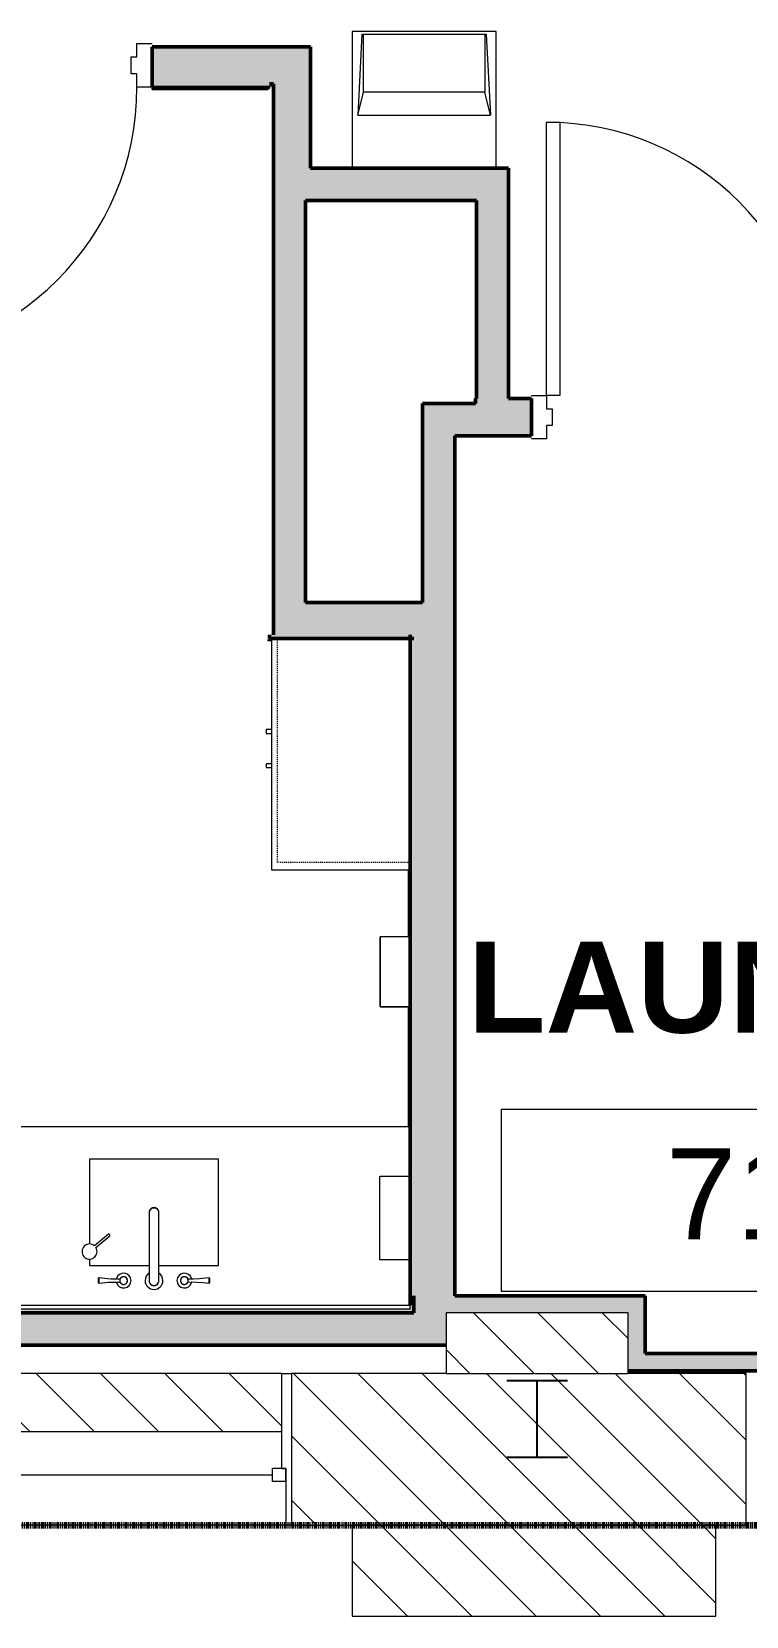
# Model space of a CAD drawing. Header units: inches. Extents: x -897 to 1409, y -1054 to 924.
# Drawn here: x 299 to 393.3, y -255.2 to -46.4 of the extents above; entities that cross this region are included whole.
import ezdxf

# ---------------------------------------------------------------- set-up
doc = ezdxf.new("R2010")
doc.units = ezdxf.units.IN
doc.header["$MEASUREMENT"] = 0
doc.linetypes.add('Dash', pattern=[0.25, 0.125, -0.125])
doc.linetypes.add('Double Dash 3_8_', pattern=[1, 0.375, -0.125, 0.125, -0.125, 0.125, -0.125])
for name, color, linetype, lineweight in [('A-AREA-IDEN', 2, 'Continuous', 9), ('A-DETL', 90, 'Continuous', 13), ('A-DOOR', 31, 'Continuous', 13), ('A-DOOR-FRAM', 31, 'Continuous', 20), ('A-GLAZ', 151, 'Continuous', 13), ('A-WALL', 113, 'Continuous', 13), ('A-WALL-PATT', 111, 'Continuous', 13), ('I-WALL', 2, 'Continuous', 13), ('P-SANR-FIXT', 6, 'Continuous', 9), ('Q-CASE', 31, 'Continuous', 9), ('Q-SPCQ', 91, 'Continuous', 13), ('S-COLS', 52, 'Continuous', 13), ('S-COLS-SYMB', 171, 'Continuous', 20)]:
    doc.layers.add(name, color=color, linetype=linetype, lineweight=lineweight)
doc.styles.add('Arial_4', font='arial.ttf', dxfattribs={"height": 12})
doc.styles.add('Arial_B', font='arialbd.ttf', dxfattribs={"height": 12})
pattern_1 = [(135, (0, 0), (-4.24264, -4.24264), [])]

# ---------------------------------------------------------------- blocks, each defined once
blk = doc.blocks.new('W-Wide Flange-Column - W10X49-819827-7TH FLOOR TELECOM PLAN')
at = {"layer": 'S-COLS-SYMB', "color": 63, "lineweight": 25}
for p, q in [((-4.01, 5.05), (4.01, 5.05)), ((0, 5.05), (0, -5.05)), ((-4.01, -5.05), (4.01, -5.05))]:
    blk.add_line(p, q, dxfattribs=at)
blk = doc.blocks.new('5649_structural model_2019_rvt-1-7TH FLOOR TELECOM PLAN')
at = {"color": 123, "lineweight": 13, "rotation": 180}
blk.add_blockref('W-Wide Flange-Column - W10X49-819827-7TH FLOOR TELECOM PLAN', (365.68, -229.24), dxfattribs=at)
blk = doc.blocks.new('Room Tag - Room Tag-84095-7TH FLOOR TELECOM PLAN')
at = {"layer": 'A-AREA-IDEN'}
for p, q in [((-0.375, -0.0625), (-0.375, -0.3125)), ((-0.375, -0.0625), (0.375, -0.0625)), ((0.375, -0.0625), (0.375, -0.3125)), ((-0.375, -0.3125), (0.375, -0.3125))]:
    blk.add_line(p, q, dxfattribs=at)
blk = doc.blocks.new('Concrete-Square-Column - 24 x 8 pier-3368452-7TH FLOOR TELECOM PLAN')
at = {"layer": 'S-COLS', "lineweight": 9}
h = blk.add_hatch(dxfattribs=at)
h.set_pattern_fill('FP_10', color=53, style=0, pattern_type=2)
h.set_pattern_definition([(225, (-219.244, -365.68), (4.24264, -4.24264), [])])
h.paths.add_polyline_path([(4, 12), (-4, 12), (-4, -12), (4, -12), (4, 9.12)], flags=0)
at = {"layer": 'S-COLS', "color": 133, "lineweight": 20}
for p, q in [((4, 12), (-4, 12)), ((-4, 12), (-4, -12)), ((4, -12), (4, 12)), ((-4, -12), (4, -12))]:
    blk.add_line(p, q, dxfattribs=at)
blk = doc.blocks.new('Single-HM Frame - Private Bathroom 8 ft high-2839934-7TH FLOOR TELECOM PLAN')
at = {"layer": 'A-DOOR', "color": 253}
for p, q in [((-18, 2.87), (-17.99, 38.87)), ((-17.99, 38.87), (-16.24, 38.87)), ((-16.24, 38.87), (-16.25, 2.87)), ((-16.25, 2.87), (-18, 2.87))]:
    blk.add_line(p, q, dxfattribs=at)
blk.add_arc((-18, 2.87), 36, 360, 89.99, dxfattribs=at)
at = {"layer": 'A-DOOR-FRAM', "color": 133}
for p, q in [((-20, 2.87), (-18, 2.87)), ((-18, 2.87), (-18, 1.12)), ((18, 2.87), (18, 1.12)), ((20, 2.87), (18, 2.87)), ((-18, 1.12), (-17.25, 1.12)), ((-17.25, 1.12), (-17.25, -1.12)), ((17.25, 1.12), (17.25, -1.12)), ((18, 1.12), (17.25, 1.12)), ((-18, -1.12), (-18, -2.87)), ((-17.25, -1.12), (-18, -1.12)), ((17.25, -1.12), (18, -1.12)), ((18, -1.12), (18, -2.87)), ((-18, -2.87), (-20, -2.87)), ((18, -2.87), (20, -2.87))]:
    blk.add_line(p, q, dxfattribs=at)
blk = doc.blocks.new('Single-HM Frame - Public Bathroom 8ft high-2735340-7TH FLOOR TELECOM PLAN')
at = {"layer": 'A-DOOR', "color": 253}
for p, q in [((-16.25, -2.87), (-18, -2.88)), ((-18, -2.88), (-17.99, -38.87)), ((-16.24, -38.87), (-16.25, -2.87)), ((-17.99, -38.87), (-16.24, -38.87))]:
    blk.add_line(p, q, dxfattribs=at)
blk.add_arc((-18, -2.88), 36, 270.01, 0, dxfattribs=at)
at = {"layer": 'A-DOOR-FRAM', "color": 133}
for p, q in [((-18, 2.87), (-20, 2.87)), ((-18, 1.12), (-18, 2.87)), ((18, 2.87), (20, 2.87)), ((18, 1.12), (18, 2.87)), ((-17.25, 1.12), (-18, 1.12)), ((-17.25, -1.12), (-17.25, 1.12)), ((17.25, 1.12), (18, 1.12)), ((17.25, -1.12), (17.25, 1.12)), ((-18, -1.12), (-17.25, -1.12)), ((-18, -2.88), (-18, -1.12)), ((18, -1.12), (17.25, -1.12)), ((18, -2.88), (18, -1.12)), ((-20, -2.88), (-18, -2.88)), ((20, -2.88), (18, -2.88))]:
    blk.add_line(p, q, dxfattribs=at)
blk = doc.blocks.new('Dyson Airblade V AB12 - Airblade V AB12 White-1423792-7TH FLOOR TELECOM PLAN')
at = {"layer": 'Q-SPCQ', "color": 53, "lineweight": 9}
for p, q in [((546.94, -53.74), (546.94, -57.7)), ((546.94, -53.74), (546.94, -57.7)), ((556.15, -57.7), (556.15, -53.74)), ((556.15, -53.74), (556.15, -57.7)), ((546.94, -57.7), (556.15, -57.7)), ((556.15, -57.7), (546.94, -57.7))]:
    blk.add_line(p, q, dxfattribs=at)
blk = doc.blocks.new('Faucet-Bath_Deck-Mount_Transitional_Nexus_TB794DD_TOTO - TB794DD-2566225-7TH FLOOR TELECOM PLAN')
at = {"layer": 'P-SANR-FIXT', "color": 53}
for p, q in [((-7.27, 0.31), (-7.27, 0.23)), ((-7.27, 0.23), (-7.27, 0.28)), ((7.27, 0.23), (7.27, 0.32)), ((-7.27, -0.23), (-7.27, -0.31)), ((-0.65, -1.86), (-0.65, -6.87)), ((0.65, -6.87), (0.65, -1.86)), ((7.27, -0.23), (7.27, -0.28)), ((7.27, -0.32), (7.27, -0.23)), ((-0.65, -8.91), (-0.65, -8.92)), ((-0.65, -8.92), (-0.65, -8.98)), ((0.65, -8.92), (0.65, -8.91)), ((0.65, -8.98), (0.65, -8.92))]:
    blk.add_line(p, q, dxfattribs=at)
at = {"layer": 'P-SANR-FIXT', "color": 53, "flags": 128}
for points in [[(-7.33, 0), (-7.33, 0.08), (-7.32, 0.16), (-7.31, 0.24), (-7.3, 0.31), (-7.29, 0.37)], [(-7.29, 0.37), (-7.29, 0.37), (-7.29, 0.37), (-7.29, 0.37), (-7.29, 0.37), (-7.29, 0.37), (-7.29, 0.37), (-7.29, 0.37), (-7.29, 0.38), (-7.29, 0.38), (-7.29, 0.38), (-7.29, 0.38), (-7.29, 0.38), (-7.29, 0.38), (-7.29, 0.38), (-7.29, 0.38), (-7.28, 0.38), (-7.28, 0.38), (-7.28, 0.38), (-7.28, 0.38), (-7.28, 0.38), (-7.28, 0.39), (-7.28, 0.39), (-7.28, 0.39), (-7.28, 0.39), (-7.28, 0.39), (-7.28, 0.39), (-7.27, 0.39), (-7.27, 0.39), (-7.27, 0.39), (-7.27, 0.39), (-7.27, 0.39), (-7.27, 0.39), (-7.27, 0.39), (-7.27, 0.39), (-7.27, 0.39)], [(-7.27, 0.39), (-6.49, 0.31), (-5.71, 0.25), (-4.92, 0.23), (-4.45, 0.24)], [(-3.49, 0), (-3.49, 0.02), (-3.49, 0.04), (-3.49, 0.06), (-3.5, 0.08), (-3.5, 0.1), (-3.51, 0.12), (-3.51, 0.14), (-3.52, 0.16), (-3.52, 0.18), (-3.53, 0.2), (-3.54, 0.22), (-3.55, 0.24), (-3.56, 0.25), (-3.57, 0.27), (-3.58, 0.29), (-3.59, 0.3), (-3.6, 0.32), (-3.62, 0.34), (-3.63, 0.35), (-3.65, 0.37), (-3.66, 0.38), (-3.68, 0.39), (-3.69, 0.41), (-3.71, 0.42), (-3.72, 0.43), (-3.74, 0.44), (-3.76, 0.45), (-3.78, 0.46), (-3.8, 0.47), (-3.82, 0.47), (-3.83, 0.48), (-3.85, 0.49), (-3.87, 0.49), (-3.89, 0.5), (-3.91, 0.5), (-3.93, 0.5), (-3.95, 0.51), (-3.97, 0.51), (-3.99, 0.51), (-4.01, 0.51), (-4.04, 0.51), (-4.06, 0.51), (-4.08, 0.5), (-4.1, 0.5), (-4.12, 0.5), (-4.14, 0.49), (-4.15, 0.48), (-4.17, 0.48), (-4.19, 0.47), (-4.21, 0.46), (-4.23, 0.45), (-4.25, 0.44), (-4.27, 0.43), (-4.28, 0.42), (-4.3, 0.41), (-4.32, 0.4), (-4.33, 0.39), (-4.35, 0.37), (-4.36, 0.36), (-4.38, 0.34), (-4.39, 0.33), (-4.4, 0.31), (-4.41, 0.3), (-4.43, 0.28), (-4.44, 0.26), (-4.45, 0.24), (-4.46, 0.23), (-4.46, 0.21), (-4.47, 0.19), (-4.48, 0.17), (-4.49, 0.15), (-4.49, 0.13), (-4.5, 0.11), (-4.5, 0.09), (-4.5, 0.07), (-4.51, 0.05), (-4.51, 0.03), (-4.51, 0.01), (-4.51, 0)], [(4.51, 0), (4.51, 0.02), (4.51, 0.04), (4.51, 0.06), (4.5, 0.08), (4.5, 0.1), (4.49, 0.12), (4.49, 0.14), (4.48, 0.16), (4.48, 0.18), (4.47, 0.2), (4.46, 0.22), (4.45, 0.24), (4.44, 0.25), (4.43, 0.27), (4.42, 0.29), (4.41, 0.3), (4.4, 0.32), (4.38, 0.34), (4.37, 0.35), (4.35, 0.37), (4.34, 0.38), (4.32, 0.39), (4.31, 0.41), (4.29, 0.42), (4.28, 0.43), (4.26, 0.44), (4.24, 0.45), (4.22, 0.46), (4.2, 0.47), (4.18, 0.47), (4.17, 0.48), (4.15, 0.49), (4.13, 0.49), (4.11, 0.5), (4.09, 0.5), (4.07, 0.5), (4.05, 0.51), (4.03, 0.51), (4.01, 0.51), (3.99, 0.51), (3.96, 0.51), (3.94, 0.51), (3.92, 0.5), (3.9, 0.5), (3.88, 0.5), (3.86, 0.49), (3.85, 0.48), (3.83, 0.48), (3.81, 0.47), (3.79, 0.46), (3.77, 0.45), (3.75, 0.44), (3.73, 0.43), (3.72, 0.42), (3.7, 0.41), (3.68, 0.4), (3.67, 0.39), (3.65, 0.37), (3.64, 0.36), (3.62, 0.34), (3.61, 0.33), (3.6, 0.31), (3.59, 0.3), (3.57, 0.28), (3.56, 0.26), (3.55, 0.24), (3.54, 0.23), (3.54, 0.21), (3.53, 0.19), (3.52, 0.17), (3.51, 0.15), (3.51, 0.13), (3.5, 0.11), (3.5, 0.09), (3.5, 0.07), (3.49, 0.05), (3.49, 0.03), (3.49, 0.01), (3.49, 0)], [(4.45, 0.24), (5.23, 0.24), (6.02, 0.27), (6.8, 0.34), (7.27, 0.39)], [(7.27, 0.39), (7.27, 0.39), (7.27, 0.39), (7.27, 0.39), (7.27, 0.39), (7.27, 0.39), (7.27, 0.39), (7.27, 0.39), (7.28, 0.39), (7.28, 0.39), (7.28, 0.39), (7.28, 0.39), (7.28, 0.39), (7.28, 0.39), (7.28, 0.39), (7.28, 0.38), (7.28, 0.38), (7.28, 0.38), (7.28, 0.38), (7.29, 0.38), (7.29, 0.38), (7.29, 0.38), (7.29, 0.38), (7.29, 0.38), (7.29, 0.38), (7.29, 0.38), (7.29, 0.38), (7.29, 0.37), (7.29, 0.37), (7.29, 0.37), (7.29, 0.37), (7.29, 0.37), (7.29, 0.37), (7.29, 0.37), (7.29, 0.37), (7.29, 0.37)], [(7.29, 0.37), (7.31, 0.29), (7.32, 0.21), (7.32, 0.13), (7.33, 0.06), (7.33, 0)], [(7.33, 0), (7.33, -0.08), (7.32, -0.16), (7.31, -0.24), (7.3, -0.31), (7.29, -0.37)], [(-7.29, -0.37), (-7.31, -0.29), (-7.32, -0.21), (-7.32, -0.13), (-7.33, -0.05), (-7.33, 0)], [(-7.27, -0.39), (-7.27, -0.39), (-7.27, -0.39), (-7.27, -0.39), (-7.27, -0.39), (-7.27, -0.39), (-7.27, -0.39), (-7.27, -0.39), (-7.28, -0.39), (-7.28, -0.39), (-7.28, -0.39), (-7.28, -0.39), (-7.28, -0.39), (-7.28, -0.39), (-7.28, -0.39), (-7.28, -0.38), (-7.28, -0.38), (-7.28, -0.38), (-7.28, -0.38), (-7.29, -0.38), (-7.29, -0.38), (-7.29, -0.38), (-7.29, -0.38), (-7.29, -0.38), (-7.29, -0.38), (-7.29, -0.38), (-7.29, -0.38), (-7.29, -0.37), (-7.29, -0.37), (-7.29, -0.37), (-7.29, -0.37), (-7.29, -0.37), (-7.29, -0.37), (-7.29, -0.37), (-7.29, -0.37), (-7.29, -0.37)], [(-4.45, -0.24), (-5.23, -0.24), (-6.02, -0.27), (-6.8, -0.34), (-7.27, -0.39)], [(-4.51, 0), (-4.51, -0.02), (-4.51, -0.04), (-4.51, -0.06), (-4.5, -0.08), (-4.5, -0.1), (-4.49, -0.12), (-4.49, -0.14), (-4.48, -0.16), (-4.48, -0.18), (-4.47, -0.2), (-4.46, -0.22), (-4.45, -0.24), (-4.44, -0.25), (-4.43, -0.27), (-4.42, -0.29), (-4.41, -0.3), (-4.4, -0.32), (-4.38, -0.34), (-4.37, -0.35), (-4.35, -0.37), (-4.34, -0.38), (-4.32, -0.39), (-4.31, -0.41), (-4.29, -0.42), (-4.28, -0.43), (-4.26, -0.44), (-4.24, -0.45), (-4.22, -0.46), (-4.2, -0.47), (-4.18, -0.47), (-4.17, -0.48), (-4.15, -0.49), (-4.13, -0.49), (-4.11, -0.5), (-4.09, -0.5), (-4.07, -0.5), (-4.05, -0.51), (-4.03, -0.51), (-4.01, -0.51), (-3.99, -0.51), (-3.96, -0.51), (-3.94, -0.51), (-3.92, -0.5), (-3.9, -0.5), (-3.88, -0.5), (-3.86, -0.49), (-3.85, -0.48), (-3.83, -0.48), (-3.81, -0.47), (-3.79, -0.46), (-3.77, -0.45), (-3.75, -0.44), (-3.73, -0.43), (-3.72, -0.42), (-3.7, -0.41), (-3.68, -0.4), (-3.67, -0.39), (-3.65, -0.37), (-3.64, -0.36), (-3.62, -0.34), (-3.61, -0.33), (-3.6, -0.31), (-3.59, -0.3), (-3.57, -0.28), (-3.56, -0.26), (-3.55, -0.24), (-3.54, -0.23), (-3.54, -0.21), (-3.53, -0.19), (-3.52, -0.17), (-3.51, -0.15), (-3.51, -0.13), (-3.5, -0.11), (-3.5, -0.09), (-3.5, -0.07), (-3.49, -0.05), (-3.49, -0.03), (-3.49, -0.01), (-3.49, 0)], [(-0.65, 0), (-0.65, 0), (-0.65, -0.01), (-0.65, -0.01), (-0.65, -0.03), (-0.65, -0.04), (-0.65, -0.06), (-0.65, -0.08), (-0.65, -0.1), (-0.65, -0.13), (-0.65, -0.15), (-0.65, -0.19), (-0.65, -0.22), (-0.65, -0.26), (-0.65, -0.3), (-0.65, -0.34), (-0.65, -0.39), (-0.65, -0.44), (-0.65, -0.49), (-0.65, -0.54), (-0.65, -0.59), (-0.65, -0.65), (-0.65, -0.71), (-0.65, -0.77), (-0.65, -0.83), (-0.65, -0.9), (-0.65, -0.97), (-0.65, -1.03), (-0.65, -1.1), (-0.65, -1.18), (-0.65, -1.25), (-0.65, -1.32), (-0.65, -1.4), (-0.65, -1.47), (-0.65, -1.55), (-0.65, -1.62), (-0.65, -1.7), (-0.65, -1.78), (-0.65, -1.86)], [(0.65, -1.86), (0.65, -1.78), (0.65, -1.7), (0.65, -1.62), (0.65, -1.54), (0.65, -1.47), (0.65, -1.39), (0.65, -1.32), (0.65, -1.25), (0.65, -1.17), (0.65, -1.1), (0.65, -1.03), (0.65, -0.96), (0.65, -0.9), (0.65, -0.83), (0.65, -0.77), (0.65, -0.71), (0.65, -0.65), (0.65, -0.59), (0.65, -0.54), (0.65, -0.48), (0.65, -0.43), (0.65, -0.39), (0.65, -0.34), (0.65, -0.3), (0.65, -0.26), (0.65, -0.22), (0.65, -0.19), (0.65, -0.15), (0.65, -0.12), (0.65, -0.1), (0.65, -0.08), (0.65, -0.06), (0.65, -0.04), (0.65, -0.02), (0.65, -0.01), (0.65, -0.01), (0.65, 0), (0.65, 0)], [(3.49, 0), (3.49, -0.02), (3.49, -0.04), (3.49, -0.06), (3.5, -0.08), (3.5, -0.1), (3.51, -0.12), (3.51, -0.14), (3.52, -0.16), (3.52, -0.18), (3.53, -0.2), (3.54, -0.22), (3.55, -0.24), (3.56, -0.25), (3.57, -0.27), (3.58, -0.29), (3.59, -0.3), (3.6, -0.32), (3.62, -0.34), (3.63, -0.35), (3.65, -0.37), (3.66, -0.38), (3.68, -0.39), (3.69, -0.41), (3.71, -0.42), (3.72, -0.43), (3.74, -0.44), (3.76, -0.45), (3.78, -0.46), (3.8, -0.47), (3.82, -0.47), (3.83, -0.48), (3.85, -0.49), (3.87, -0.49), (3.89, -0.5), (3.91, -0.5), (3.93, -0.5), (3.95, -0.51), (3.97, -0.51), (3.99, -0.51), (4.01, -0.51), (4.04, -0.51), (4.06, -0.51), (4.08, -0.5), (4.1, -0.5), (4.12, -0.5), (4.14, -0.49), (4.15, -0.48), (4.17, -0.48), (4.19, -0.47), (4.21, -0.46), (4.23, -0.45), (4.25, -0.44), (4.27, -0.43), (4.28, -0.42), (4.3, -0.41), (4.32, -0.4), (4.33, -0.39), (4.35, -0.37), (4.36, -0.36), (4.38, -0.34), (4.39, -0.33), (4.4, -0.31), (4.41, -0.3), (4.43, -0.28), (4.44, -0.26), (4.45, -0.24), (4.46, -0.23), (4.46, -0.21), (4.47, -0.19), (4.48, -0.17), (4.49, -0.15), (4.49, -0.13), (4.5, -0.11), (4.5, -0.09), (4.5, -0.07), (4.51, -0.05), (4.51, -0.03), (4.51, -0.01), (4.51, 0)], [(7.27, -0.39), (6.49, -0.31), (5.71, -0.25), (4.92, -0.23), (4.45, -0.24)], [(7.29, -0.37), (7.29, -0.37), (7.29, -0.37), (7.29, -0.37), (7.29, -0.37), (7.29, -0.37), (7.29, -0.37), (7.29, -0.37), (7.29, -0.38), (7.29, -0.38), (7.29, -0.38), (7.29, -0.38), (7.29, -0.38), (7.29, -0.38), (7.29, -0.38), (7.29, -0.38), (7.28, -0.38), (7.28, -0.38), (7.28, -0.38), (7.28, -0.38), (7.28, -0.38), (7.28, -0.39), (7.28, -0.39), (7.28, -0.39), (7.28, -0.39), (7.28, -0.39), (7.28, -0.39), (7.27, -0.39), (7.27, -0.39), (7.27, -0.39), (7.27, -0.39), (7.27, -0.39), (7.27, -0.39), (7.27, -0.39), (7.27, -0.39), (7.27, -0.39)], [(-0.65, -6.87), (-0.65, -6.95), (-0.65, -7.03), (-0.65, -7.11), (-0.65, -7.19), (-0.65, -7.26), (-0.65, -7.34), (-0.65, -7.42), (-0.65, -7.49), (-0.65, -7.57), (-0.65, -7.64), (-0.65, -7.72), (-0.65, -7.79), (-0.65, -7.86), (-0.65, -7.93), (-0.65, -8), (-0.65, -8.06), (-0.65, -8.13), (-0.65, -8.19), (-0.65, -8.25), (-0.65, -8.31), (-0.65, -8.36), (-0.65, -8.42), (-0.65, -8.47), (-0.65, -8.52), (-0.65, -8.57), (-0.65, -8.61), (-0.65, -8.65), (-0.65, -8.69), (-0.65, -8.73), (-0.65, -8.76), (-0.65, -8.79), (-0.65, -8.82), (-0.65, -8.84), (-0.65, -8.87), (-0.65, -8.89), (-0.65, -8.9), (-0.65, -8.91)], [(0.65, -8.91), (0.65, -8.89), (0.65, -8.87), (0.65, -8.85), (0.65, -8.83), (0.65, -8.8), (0.65, -8.77), (0.65, -8.74), (0.65, -8.7), (0.65, -8.66), (0.65, -8.62), (0.65, -8.58), (0.65, -8.53), (0.65, -8.49), (0.65, -8.43), (0.65, -8.38), (0.65, -8.33), (0.65, -8.27), (0.65, -8.21), (0.65, -8.15), (0.65, -8.08), (0.65, -8.02), (0.65, -7.95), (0.65, -7.88), (0.65, -7.81), (0.65, -7.74), (0.65, -7.67), (0.65, -7.59), (0.65, -7.52), (0.65, -7.44), (0.65, -7.37), (0.65, -7.29), (0.65, -7.21), (0.65, -7.13), (0.65, -7.06), (0.65, -6.98), (0.65, -6.9), (0.65, -6.87)], [(-0.65, -8.98), (-0.65, -9), (-0.64, -9.03), (-0.64, -9.06), (-0.64, -9.08), (-0.63, -9.11), (-0.63, -9.13), (-0.62, -9.16), (-0.61, -9.18), (-0.6, -9.2), (-0.59, -9.23), (-0.58, -9.25), (-0.57, -9.27), (-0.56, -9.3), (-0.55, -9.32), (-0.53, -9.34), (-0.52, -9.36), (-0.5, -9.38), (-0.49, -9.4), (-0.47, -9.42), (-0.45, -9.44), (-0.43, -9.45), (-0.41, -9.47), (-0.39, -9.49), (-0.37, -9.5), (-0.35, -9.52), (-0.33, -9.53), (-0.3, -9.54), (-0.28, -9.55), (-0.26, -9.56), (-0.23, -9.57), (-0.21, -9.58), (-0.19, -9.59), (-0.16, -9.6), (-0.14, -9.6), (-0.11, -9.61), (-0.08, -9.61), (-0.06, -9.61), (-0.03, -9.62), (-0.01, -9.62), (0, -9.62)], [(0, -9.62), (0.03, -9.62), (0.05, -9.61), (0.08, -9.61), (0.1, -9.61), (0.13, -9.6), (0.15, -9.6), (0.18, -9.59), (0.2, -9.58), (0.23, -9.58), (0.25, -9.57), (0.28, -9.56), (0.3, -9.54), (0.32, -9.53), (0.34, -9.52), (0.36, -9.5), (0.39, -9.49), (0.41, -9.47), (0.43, -9.46), (0.44, -9.44), (0.46, -9.42), (0.48, -9.4), (0.5, -9.39), (0.51, -9.37), (0.53, -9.34), (0.54, -9.32), (0.56, -9.3), (0.57, -9.28), (0.58, -9.26), (0.59, -9.23), (0.6, -9.21), (0.61, -9.19), (0.62, -9.16), (0.63, -9.14), (0.63, -9.11), (0.64, -9.09), (0.64, -9.06), (0.64, -9.04), (0.65, -9.01), (0.65, -8.99), (0.65, -8.98)]]:
    blk.add_lwpolyline(points, dxfattribs=at)
at = {"layer": 'P-SANR-FIXT', "color": 53}
for centre, radius, start, end in [((-4, 0), 0.979, 0, 165), ((-4, 0), 0.509, 166.1853, 180), ((-4, 0), 0.509, 76.9292, 164.2558), ((-4, 0), 0.509, 0, 75), ((0, 0), 1.17, 0, 180), ((0, 0), 0.646, 90, 195), ((0, 0), 0.644, 360, 180), ((0, 0), 0.646, 348.7314, 90), ((4, 0), 0.979, 15, 180), ((4, 0), 0.979, 180, 345), ((4, 0), 0.509, 15.7442, 180), ((4, 0), 0.509, 360, 13.8147), ((-4, 0), 0.979, 195, 360), ((-4, 0), 0.509, 180, 193.8147), ((-4, 0), 0.509, 195.7442, 283.0708), ((-4, 0), 0.509, 285, 0), ((0, 0), 1.17, 180, 237.1758), ((0, 0), 0.644, 180, 195), ((0, 0), 0.644, 350.6114, 360), ((0, 0), 1.17, 302.8242, 360), ((4, 0), 0.509, 180, 344.2558), ((4, 0), 0.509, 346.1853, 360)]:
    blk.add_arc(centre, radius, start, end, dxfattribs=at)
for major_axis, start_param, end_param in [((0.646, 0), 3.028158, 4.449826), ((0.646, 0), 3.141593, 3.355129), ((-0.646, 0), 1.308997, 1.570796), ((0.646, 0), 4.712389, 6.407113)]:
    blk.add_ellipse((0, -8.92), major_axis=major_axis, ratio=0.985556, start_param=start_param, end_param=end_param, dxfattribs=at)
for points in [[(-7.27, 0.39), (-7.27, 0.39), (-7.26, 0.38), (-7.26, 0.38)], [(-7.27, 0.38), (-7.27, 0.38), (-7.27, 0.37), (-7.26, 0.36), (-7.26, 0.35)], [(-7.27, 0.36), (-7.27, 0.35), (-7.27, 0.34), (-7.26, 0.32), (-7.26, 0.31)], [(-7.26, 0.23), (-7.26, 0.22), (-7.27, 0.2), (-7.27, 0.17), (-7.27, 0.16)], [(-7.26, 0.16), (-7.26, 0.15), (-7.27, 0.12), (-7.27, 0.1), (-7.27, 0.08)], [(-7.26, 0.08), (-7.26, 0.07), (-7.27, 0.04), (-7.27, 0.01), (-7.27, 0)], [(7.26, 0.38), (7.26, 0.38), (7.27, 0.39), (7.27, 0.39)], [(7.26, 0.36), (7.26, 0.36), (7.27, 0.37), (7.27, 0.38), (7.27, 0.38)], [(7.26, 0.31), (7.26, 0.32), (7.27, 0.34), (7.27, 0.35), (7.27, 0.36)], [(7.27, 0.16), (7.27, 0.17), (7.27, 0.19), (7.26, 0.22), (7.26, 0.23)], [(7.27, 0.08), (7.27, 0.09), (7.27, 0.12), (7.26, 0.15), (7.26, 0.16)], [(7.27, 0), (7.27, 0.01), (7.27, 0.04), (7.26, 0.07), (7.26, 0.08)], [(-7.27, 0), (-7.27, -0.01), (-7.27, -0.04), (-7.26, -0.07), (-7.26, -0.08)], [(-7.27, -0.08), (-7.27, -0.1), (-7.27, -0.12), (-7.26, -0.15), (-7.26, -0.16)], [(-7.27, -0.16), (-7.27, -0.17), (-7.27, -0.2), (-7.26, -0.22), (-7.26, -0.23)], [(-7.26, -0.31), (-7.26, -0.32), (-7.27, -0.34), (-7.27, -0.35), (-7.27, -0.36)], [(-7.26, -0.35), (-7.26, -0.36), (-7.27, -0.37), (-7.27, -0.38), (-7.27, -0.38)], [(-7.27, -0.39), (-7.27, -0.39), (-7.26, -0.38), (-7.26, -0.38)], [(-7.26, -0.38), (-7.26, -0.38), (-7.27, -0.39), (-7.27, -0.39)], [(7.26, -0.08), (7.26, -0.07), (7.27, -0.04), (7.27, -0.01), (7.27, 0)], [(7.26, -0.16), (7.26, -0.15), (7.27, -0.12), (7.27, -0.09), (7.27, -0.08)], [(7.26, -0.23), (7.26, -0.22), (7.27, -0.19), (7.27, -0.17), (7.27, -0.16)], [(7.27, -0.36), (7.27, -0.35), (7.27, -0.34), (7.26, -0.32), (7.26, -0.31)], [(7.27, -0.38), (7.27, -0.38), (7.27, -0.37), (7.26, -0.36), (7.26, -0.36)], [(7.26, -0.38), (7.26, -0.38), (7.27, -0.39), (7.27, -0.39)], [(7.27, -0.39), (7.27, -0.39), (7.27, -0.39), (7.26, -0.38), (7.26, -0.38)]]:
    blk.add_open_spline(points, degree=3, dxfattribs=at)
for points, knots in [([(-4.45, 0.23), (-4.45, 0.23), (-4.46, 0.23), (-4.46, 0.21), (-4.47, 0.2), (-4.48, 0.18), (-4.49, 0.15), (-4.5, 0.09), (-4.51, 0.04), (-4.51, 0)], [0.5555556, 0.5555556, 0.5555556, 0.5555556, 0.5833333, 0.6527778, 0.6875, 0.7222222, 0.7916667, 0.8611111, 1, 1, 1, 1]), ([(4.51, 0), (4.51, 0.03), (4.5, 0.08), (4.49, 0.14), (4.48, 0.18), (4.47, 0.2), (4.46, 0.21), (4.46, 0.22), (4.45, 0.23), (4.45, 0.23)], [0, 0, 0, 0, 0.1111111, 0.2222222, 0.2777778, 0.3333333, 0.3611111, 0.3888889, 0.4444444, 0.4444444, 0.4444444, 0.4444444]), ([(-4.51, 0), (-4.51, -0.03), (-4.5, -0.08), (-4.49, -0.14), (-4.48, -0.18), (-4.47, -0.2), (-4.46, -0.21), (-4.46, -0.22), (-4.45, -0.23), (-4.45, -0.23)], [0, 0, 0, 0, 0.1111111, 0.2222222, 0.2777778, 0.3333333, 0.3611111, 0.3888889, 0.4444444, 0.4444444, 0.4444444, 0.4444444]), ([(4.45, -0.23), (4.45, -0.23), (4.46, -0.23), (4.46, -0.21), (4.47, -0.2), (4.48, -0.18), (4.49, -0.15), (4.5, -0.09), (4.51, -0.04), (4.51, 0)], [0.5555556, 0.5555556, 0.5555556, 0.5555556, 0.5833333, 0.6527778, 0.6875, 0.7222222, 0.7916667, 0.8611111, 1, 1, 1, 1])]:
    blk.add_open_spline(points, degree=3, knots=knots, dxfattribs=at)
blk = doc.blocks.new('Sink-Undercounter-Kohler-Caxton-2210 - Vitreous_China-0-White-2565048-7TH FLOOR TELECOM PLAN')
at = {"layer": 'P-SANR-FIXT'}
for p, q in [((-0.65, 7), (-8.5, 7)), ((-8.5, 7), (-8.5, -7)), ((8.5, 7), (0.65, 7)), ((8.5, 6.16), (8.5, 7)), ((8.5, -7), (8.5, 4.18)), ((-8.5, -7), (8.5, -7))]:
    blk.add_line(p, q, dxfattribs=at)
blk = doc.blocks.new('Accessory-Soap_Dispenser-KOHLER-Contemporary-K-1895 - Not a Type - See Type Catalog-2570115-7TH FLOOR TELECOM PLAN')
at = {"layer": 'Q-SPCQ', "lineweight": 9}
for p, q in [((-0.14, -0.99), (-0.14, -3.38)), ((0.14, -3.38), (0.14, -0.99))]:
    blk.add_line(p, q, dxfattribs=at)
for centre, radius, start, end in [((0, 0), 0.995, 278.0177, 261.9823), ((-0.1, -3.38), 0.0427, 180, 246.6992), ((-0.02, -3.2), 0.238, 246.6992, 258.4717), ((-0.01, -3.16), 0.277, 258.4717, 268.5454), ((0, -2.85), 0.592, 268.2377, 271.994), ((0.01, -3.16), 0.277, 271.994, 281.5283), ((0.02, -3.2), 0.238, 281.5283, 293.3008), ((0.1, -3.38), 0.0427, 293.3008, 0)]:
    blk.add_arc(centre, radius, start, end, dxfattribs=at)
blk = doc.blocks.new('FP_13-7TH FLOOR TELECOM PLAN')
at = {"layer": 'A-WALL-PATT', "color": 254, "lineweight": 9}
for p, q in [((348.63, -160.74), (348.62, -160.74)), ((348.63, -178.74), (348.62, -178.74)), ((348.63, -184.74), (348.62, -184.74))]:
    blk.add_line(p, q, dxfattribs=at)
blk = doc.blocks.new('Basic Wall _ Wall Tile - Restroom 3x6  - 1_2_ Higher - ___-2703605-7TH FLOOR TELECOM PLAN')
at = {"layer": 'I-WALL', "color": 253}
for p, q in [((348.68, -156.87), (348.68, -165.7)), ((348.68, -174.91), (348.68, -190.74))]:
    blk.add_line(p, q, dxfattribs=at)
blk.add_blockref('FP_13-7TH FLOOR TELECOM PLAN', (0, 0), dxfattribs=at)
blk = doc.blocks.new('Basic Wall _ Wall Tile - Restroom 3x6  - 1_2_ Higher - ___-2703607-7TH FLOOR TELECOM PLAN')
at = {"layer": 'I-WALL', "color": 253}
blk.add_line((330.15, -126.62), (330.65, -126.62), dxfattribs=at)
at = {"layer": 'I-WALL', "color": 253, "flags": 128}
blk.add_lwpolyline([(330.15, -126.62), (330.22, -126.55), (330.28, -126.49), (330.33, -126.44), (330.37, -126.4), (330.39, -126.38), (330.4, -126.37)], dxfattribs=at)
blk = doc.blocks.new('FP_14-7TH FLOOR TELECOM PLAN')
at = {"layer": 'A-WALL-PATT', "color": 254, "lineweight": 9}
for p, q in [((316.9, -54.04), (316.9, -54.05)), ((322.9, -54.04), (322.9, -54.05)), ((328.9, -54.04), (328.9, -54.05))]:
    blk.add_line(p, q, dxfattribs=at)
blk = doc.blocks.new('Basic Wall _ Wall Tile - Restroom 3x6  - 1_2_ Higher - ___-2703611-7TH FLOOR TELECOM PLAN')
at = {"layer": 'A-WALL-PATT', "lineweight": 9}
h = blk.add_hatch(dxfattribs=at)
h.set_pattern_fill('FP_12', color=254, style=0, pattern_type=2)
h.set_pattern_definition([(270, (274.898, -53.744), (6, 4e-16), [8.5, 0]), (180, (274.898, -57.994), (1e-15, 8.5), [6, 0]), (180, (274.898, -53.744), (1e-15, 8.5), [6, 0]), (180, (274.898, -62.244), (1e-15, 8.5), [6, 0])])
h.paths.add_polyline_path([(330.4, -53.74), (330.65, -53.49), (330.4, -53.49)], flags=0)
at = {"layer": 'I-WALL', "color": 253}
for p, q in [((272.65, -53.99), (274.9, -53.99)), ((274.9, -53.74), (274.9, -53.99)), ((314.9, -53.99), (314.9, -53.74)), ((314.9, -53.99), (330.15, -53.99)), ((330.4, -53.49), (330.65, -53.49))]:
    blk.add_line(p, q, dxfattribs=at)
at = {"layer": 'I-WALL', "color": 253, "flags": 128}
for points in [[(272.65, -53.99), (272.58, -53.93), (272.52, -53.87), (272.47, -53.81), (272.43, -53.78), (272.41, -53.75), (272.4, -53.74)], [(330.4, -53.74), (330.39, -53.75), (330.37, -53.78), (330.33, -53.81), (330.28, -53.87), (330.22, -53.93), (330.15, -53.99)]]:
    blk.add_lwpolyline(points, dxfattribs=at)
at = {"layer": 'I-WALL', "color": 253}
blk.add_blockref('FP_14-7TH FLOOR TELECOM PLAN', (0, 0), dxfattribs=at)
blk = doc.blocks.new('Mirror with Frame - Women 715-2730566-7TH FLOOR TELECOM PLAN')
at = {"layer": 'Q-SPCQ', "color": 53, "lineweight": 9}
for p, q in [((-70.66, 0.75), (-70.66, 0.25)), ((72.59, 0.25), (72.59, 0.75))]:
    blk.add_line(p, q, dxfattribs=at)
at = {"layer": 'Q-SPCQ', "lineweight": 9}
for p, q in [((-70.66, 0.75), (72.59, 0.75)), ((-70.66, 0.75), (-70.66, 0.25)), ((72.59, 0.25), (-70.66, 0.25)), ((72.59, 0.25), (72.59, 0.75))]:
    blk.add_line(p, q, dxfattribs=at)
blk = doc.blocks.new('Bradley-Washroom_Accessories-Towel_Dispensers-250-33 - Bradley-Washroom_Accessories-Towel_Dispensers-250-33-2747052-7TH FLOOR TELECOM PLAN')
at = {"layer": 'Q-SPCQ', "color": 53, "lineweight": 9}
for p, q in [((344.93, -197.24), (348.93, -197.24)), ((344.93, -208.24), (344.93, -197.24)), ((348.93, -208.24), (344.93, -208.24))]:
    blk.add_line(p, q, dxfattribs=at)
blk = doc.blocks.new('Double Hung - 48_ x 88_-2956991-7TH FLOOR TELECOM PLAN')
at = {"layer": 'A-GLAZ', "color": 133, "lineweight": 20}
for p, q in [((-22.75, 10), (-24, 10)), ((-22.75, 10), (-22.75, -2.5)), ((22.75, 10), (24, 10)), ((22.75, -2.5), (22.75, 10)), ((-23.25, -2.5), (-21.5, -2.5)), ((-23.25, -4.25), (-23.25, -2.5)), ((-23.25, -2.5), (-22.75, -2.5)), ((-23.25, -2.5), (-23.25, -10)), ((-21.5, -4.25), (-21.5, -2.5)), ((-21.5, -3.375), (21.5, -3.375)), ((21.5, -4.25), (21.5, -2.5)), ((23.25, -2.5), (21.5, -2.5)), ((22.75, -2.5), (23.25, -2.5)), ((23.25, -4.25), (23.25, -2.5)), ((23.25, -2.5), (23.25, -10)), ((-23.25, -4.25), (-21.5, -4.25)), ((23.25, -4.25), (21.5, -4.25)), ((-24, -10), (-23.25, -10)), ((24, -10), (23.25, -10))]:
    blk.add_line(p, q, dxfattribs=at)
blk = doc.blocks.new('1236 - Counter Top - 18_ Depth-4728204-7TH FLOOR TELECOM PLAN')
at = {"layer": 'Q-CASE'}
for p, q in [((-16.76, -19), (-16.76, -0.72)), ((-47.26, -19), (-16.76, -19))]:
    blk.add_line(p, q, dxfattribs=at)
blk = doc.blocks.new('Drinking Fountain - Drinking Fountain Lo-4728196-7TH FLOOR TELECOM PLAN')
at = {"layer": 'P-SANR-FIXT', "color": 53}
for p, q in [((9.02, 20.13), (-9.98, 20.13)), ((-9.98, 20.13), (-9.98, 2.13)), ((-8.67, 19.8), (-9.23, 9.13)), ((-8.67, 19.8), (7.71, 19.8)), ((-8.48, 12.13), (-8.48, 19.8)), ((7.52, 19.8), (7.52, 12.13)), ((7.71, 19.8), (8.27, 9.13)), ((9.02, 2.13), (9.02, 20.13)), ((-9.23, 9.13), (-8.48, 12.13)), ((7.52, 12.13), (-8.48, 12.13)), ((8.27, 9.13), (7.52, 12.13)), ((-9.23, 9.13), (8.27, 9.13))]:
    blk.add_line(p, q, dxfattribs=at)
blk = doc.blocks.new('112 - 30_W x 18_ D_-4728202-7TH FLOOR TELECOM PLAN')
at = {"layer": 'Q-CASE', "linetype": 'Dash'}
for p, q in [((15.74, -0.5), (15.74, -18)), ((15.74, -18), (-13.76, -18))]:
    blk.add_line(p, q, dxfattribs=at)
at = {"layer": 'Q-CASE', "color": 53}
for p, q in [((-1.76, -18.78), (-1.76, -19.5)), ((-1.27, -19.5), (-1.27, -18.78)), ((2.74, -18.78), (2.74, -19.5)), ((3.23, -19.5), (3.23, -18.78)), ((-1.76, -19.5), (-1.27, -19.5)), ((2.74, -19.5), (3.23, -19.5))]:
    blk.add_line(p, q, dxfattribs=at)

msp = doc.modelspace()

# ---------------------------------------------------------------- hatches: boundary and pattern name
at = {"layer": 'A-WALL-PATT'}
h = msp.add_hatch(color=253, dxfattribs=at)
h.paths.add_polyline_path([(330.9, -53.24), (330.9, -48.37), (314.9, -48.37), (314.9, -53.24)], flags=0)
h.paths.add_polyline_path([(271.9, -53.24), (274.9, -53.24), (274.9, -48.37), (271.9, -48.37)], flags=0)
for points in [[(335.14, -64.37), (335.77, -64.37), (335.77, -48.37), (330.9, -48.37), (330.9, -64.37)], [(361.92, -68.62), (361.92, -64.37), (330.9, -64.37), (330.9, -68.62), (357.67, -68.62)], [(335.15, -121.62), (335.14, -68.62), (330.9, -68.62), (330.9, -121.62), (335.14, -121.62)], [(361.92, -94.74), (361.92, -68.62), (357.67, -68.62), (357.67, -94.74)], [(357.56, -99.62), (357.56, -95.37), (350.56, -95.37), (350.56, -99.62), (354.97, -99.62)], [(354.81, -121.62), (354.81, -99.62), (350.56, -99.62), (350.56, -121.62)], [(349.43, -125.87), (354.81, -125.87), (354.81, -121.62), (330.9, -121.62), (330.9, -125.87), (348.93, -125.87)], [(349.43, -212.99), (354.81, -212.99), (354.81, -125.87), (349.43, -125.87), (349.43, -196.8)], [(349.43, -219.49), (353.68, -219.49), (353.68, -212.99), (349.43, -212.99), (349.43, -215.24)], [(379.93, -215.24), (379.93, -212.99), (353.68, -212.99), (353.68, -215.24), (377.68, -215.24)], [(349.43, -219.49), (349.43, -215.24), (205.15, -215.24), (205.15, -219.49), (335.14, -219.49)], [(379.93, -220.62), (379.93, -215.24), (377.68, -215.24), (377.68, -220.62)], [(445.42, -222.87), (445.42, -220.62), (377.68, -220.62), (377.68, -222.87), (414.45, -222.87)]]:
    msp.add_hatch(color=253, dxfattribs=at).paths.add_polyline_path(points, flags=0)
at = {"layer": 'A-WALL-PATT', "lineweight": 5}
h = msp.add_hatch(color=9, dxfattribs=at)
h.paths.add_polyline_path([(330.4, -53.74), (330.4, -53.24), (314.9, -53.24), (314.9, -53.74)], flags=0)
h.paths.add_polyline_path([(272.4, -53.74), (274.9, -53.74), (274.9, -53.24), (271.9, -53.24), (271.9, -53.74)], flags=0)
at = {"layer": 'A-WALL-PATT'}
h = msp.add_hatch(color=253, dxfattribs=at)
h.paths.add_polyline_path([(434.27, -99.62), (445.42, -99.62), (445.42, -99.24), (456.54, -99.24), (456.54, -94.74), (404.92, -94.74), (404.92, -99.62), (424.36, -99.62)], flags=0)
h.paths.add_polyline_path([(364.92, -99.62), (364.92, -94.74), (357.56, -94.74), (357.56, -99.62)], flags=0)
at = {"layer": 'A-WALL-PATT', "lineweight": 5}
for points in [[(349.43, -126.37), (349.43, -125.87), (330.4, -125.87), (330.4, -126.37), (335.14, -126.37)], [(349.43, -214.74), (349.43, -125.87), (348.93, -125.87), (348.93, -214.74)], [(348.93, -215.24), (349.43, -215.24), (349.43, -214.74), (205.65, -214.74), (205.65, -215.24), (348.68, -215.24)]]:
    msp.add_hatch(color=9, dxfattribs=at).paths.add_polyline_path(points, flags=0)
at = {"layer": 'A-WALL-PATT', "lineweight": 9}
h = msp.add_hatch(dxfattribs=at)
h.set_pattern_fill('FP_1', color=53, style=0, pattern_type=2)
h.set_pattern_definition(pattern_1)
h.paths.add_polyline_path([(627.18, -243.24), (633.4, -243.24), (633.4, -223.24), (585.27, -223.24), (585.27, -243.24), (612.71, -243.24)], flags=0)
h.paths.add_polyline_path([(537.27, -243.24), (537.27, -223.24), (513.27, -223.24), (513.27, -243.24)], flags=0)
h.paths.add_polyline_path([(454.1, -243.24), (465.27, -243.24), (465.27, -223.24), (441.27, -223.24), (441.27, -243.24)], flags=0)
h.paths.add_polyline_path([(393.27, -243.24), (393.27, -223.24), (333.27, -223.24), (333.27, -243.24), (374.8, -243.24)], flags=0)
h.paths.add_polyline_path([(285.27, -243.24), (285.27, -223.24), (261.27, -223.24), (261.27, -243.24)], flags=0)
h.paths.add_polyline_path([(213.27, -243.24), (213.27, -223.24), (189.27, -223.24), (189.27, -243.24)], flags=0)
h.paths.add_polyline_path([(141.27, -243.24), (141.27, -223.24), (125.27, -223.24), (125.27, -243.24)], flags=0)
h = msp.add_hatch(dxfattribs=at)
h.set_pattern_fill('FP_1', color=53, style=0, pattern_type=2)
h.set_pattern_definition(pattern_1)
h.paths.add_polyline_path([(332.02, -230.87), (332.02, -223.24), (286.52, -223.24), (286.52, -230.87), (315.32, -230.87)], flags=0)
h = msp.add_hatch(dxfattribs=at)
h.set_pattern_fill('FP_1', color=53, style=0, pattern_type=2)
h.set_pattern_definition(pattern_1)
h.paths.add_polyline_path([(389.27, -255.24), (389.27, -243.24), (341.27, -243.24), (341.27, -255.24), (374.8, -255.24)], flags=0)

# ---------------------------------------------------------------- linework, layer by layer
at = {"layer": 'A-DETL', "linetype": 'Double Dash 3_8_', "lineweight": 140}
msp.add_line((125.27, -243.24), (934.11, -243.24), dxfattribs=at)
at = {"layer": 'A-WALL', "color": 133, "lineweight": 20}
for p, q in [((332.02, -223.24), (286.52, -223.24)), ((332.02, -230.87), (332.02, -223.24)), ((353.68, -223.24), (333.27, -223.24)), ((333.27, -223.24), (333.27, -243.24)), ((393.27, -223.24), (377.68, -223.24)), ((393.27, -243.24), (393.27, -223.24)), ((286.52, -230.87), (332.02, -230.87)), ((333.27, -243.24), (393.27, -243.24)), ((389.27, -243.24), (341.27, -243.24)), ((341.27, -243.24), (341.27, -255.24)), ((389.27, -255.24), (389.27, -243.24)), ((341.27, -255.24), (389.27, -255.24))]:
    msp.add_line(p, q, dxfattribs=at)
at = {"layer": 'A-WALL', "color": 53, "lineweight": 9}
for p, q in [((332.02, -223.24), (333.27, -223.24)), ((333.27, -243.24), (285.27, -243.24))]:
    msp.add_line(p, q, dxfattribs=at)
at = {"layer": 'I-WALL', "color": 213, "lineweight": 50}
for p, q in [((330.9, -48.37), (314.9, -48.37)), ((314.9, -48.37), (314.9, -53.24)), ((335.77, -48.37), (330.9, -48.37)), ((335.77, -64.37), (335.77, -48.37)), ((314.9, -53.24), (314.9, -53.74)), ((314.9, -53.74), (330.4, -53.74)), ((330.4, -53.24), (330.9, -53.24)), ((330.9, -53.24), (330.9, -64.37)), ((330.9, -64.37), (330.9, -68.62)), ((361.92, -64.37), (335.77, -64.37)), ((361.92, -68.62), (361.92, -64.37)), ((330.9, -68.62), (330.9, -121.62)), ((335.15, -68.62), (357.67, -68.62)), ((335.15, -121.62), (335.15, -68.62)), ((357.67, -68.62), (357.67, -94.74)), ((361.92, -94.74), (361.92, -68.62)), ((357.56, -95.37), (350.56, -95.37)), ((350.56, -95.37), (350.56, -99.62)), ((357.67, -94.74), (357.56, -94.74)), ((357.56, -94.74), (357.56, -95.37)), ((364.92, -94.74), (361.92, -94.74)), ((364.92, -99.62), (364.92, -94.74)), ((350.56, -99.62), (350.56, -121.62)), ((354.81, -121.62), (354.81, -99.62)), ((354.81, -99.62), (357.56, -99.62)), ((357.56, -99.62), (364.92, -99.62)), ((330.9, -121.62), (330.9, -125.87)), ((350.56, -121.62), (335.15, -121.62)), ((354.81, -125.87), (354.81, -121.62)), ((330.4, -125.87), (330.4, -126.37)), ((330.4, -126.37), (349.43, -126.37)), ((348.93, -125.87), (348.93, -214.24)), ((354.81, -212.99), (354.81, -125.87)), ((349.43, -214.74), (349.43, -212.99)), ((349.43, -212.99), (349.43, -215.24)), ((379.93, -212.99), (354.81, -212.99)), ((379.93, -215.24), (379.93, -212.99)), ((349.43, -215.24), (349.43, -214.74)), ((349.43, -215.24), (205.15, -215.24)), ((205.65, -215.24), (349.43, -215.24)), ((379.93, -220.62), (379.93, -215.24)), ((205.15, -219.49), (349.43, -219.49)), ((349.43, -219.49), (353.68, -219.49)), ((427.42, -220.62), (379.93, -220.62)), ((377.68, -222.87), (445.42, -222.87))]:
    msp.add_line(p, q, dxfattribs=at)
at = {"layer": 'Q-CASE', "color": 53}
msp.add_line((348.93, -190.74), (205.65, -190.74), dxfattribs=at)

# ---------------------------------------------------------------- block references
at = {"lineweight": 5}
msp.add_blockref('5649_structural model_2019_rvt-1-7TH FLOOR TELECOM PLAN', (0, 0), dxfattribs=at)
at = {"color": 53, "lineweight": 9}
for name, p in [('Single-HM Frame - Public Bathroom 8ft high-2735340-7TH FLOOR TELECOM PLAN', (294.9, -50.81)), ('Drinking Fountain - Drinking Fountain Lo-4728196-7TH FLOOR TELECOM PLAN', (351.25, -66.49)), ('Basic Wall _ Wall Tile - Restroom 3x6  - 1_2_ Higher - ___-2703611-7TH FLOOR TELECOM PLAN', (0, 0)), ('Single-HM Frame - Private Bathroom 8 ft high-2839934-7TH FLOOR TELECOM PLAN', (384.92, -97.18)), ('Basic Wall _ Wall Tile - Restroom 3x6  - 1_2_ Higher - ___-2703607-7TH FLOOR TELECOM PLAN', (0, 0)), ('Basic Wall _ Wall Tile - Restroom 3x6  - 1_2_ Higher - ___-2703605-7TH FLOOR TELECOM PLAN', (0, 0)), ('Bradley-Washroom_Accessories-Towel_Dispensers-250-33 - Bradley-Washroom_Accessories-Towel_Dispensers-250-33-2747052-7TH FLOOR TELECOM PLAN', (0, 0)), ('Mirror with Frame - Women 715-2730566-7TH FLOOR TELECOM PLAN', (276.34, -214.99)), ('Double Hung - 48_ x 88_-2956991-7TH FLOOR TELECOM PLAN', (309.27, -233.24))]:
    msp.add_blockref(name, p, dxfattribs=at)
for name, p, rotation in [('112 - 30_W x 18_ D_-4728202-7TH FLOOR TELECOM PLAN', (349.43, -140.13), 269.9999999999998), ('1236 - Counter Top - 18_ Depth-4728204-7TH FLOOR TELECOM PLAN', (349.65, -173.63), 269.9999999999998), ('Dyson Airblade V AB12 - Airblade V AB12 White-1423792-7TH FLOOR TELECOM PLAN', (402.67, 381.24), 270.0000000000001), ('Sink-Undercounter-Kohler-Caxton-2210 - Vitreous_China-0-White-2565048-7TH FLOOR TELECOM PLAN', (315.15, -201.99), 180), ('Faucet-Bath_Deck-Mount_Transitional_Nexus_TB794DD_TOTO - TB794DD-2566225-7TH FLOOR TELECOM PLAN', (315.15, -210.99), 180), ('Accessory-Soap_Dispenser-KOHLER-Contemporary-K-1895 - Not a Type - See Type Catalog-2570115-7TH FLOOR TELECOM PLAN', (306.65, -207.16), 129.9999999999995), ('Concrete-Square-Column - 24 x 8 pier-3368452-7TH FLOOR TELECOM PLAN', (365.68, -219.24), 270.0000000000001)]:
    msp.add_blockref(name, p, dxfattribs=dict(at, rotation=rotation))
at = {"layer": 'A-AREA-IDEN', "xscale": 95.99999999999994, "yscale": 95.99999999999994, "zscale": 95.99999999999994}
msp.add_blockref('Room Tag - Room Tag-84095-7TH FLOOR TELECOM PLAN', (396.93, -182.38), dxfattribs=at)

# ---------------------------------------------------------------- texts
at = {"layer": 'A-AREA-IDEN', "char_height": 12, "attachment_point": 1}
for s, insert, width, style in [('LAUNDRY', (356.56, -166.31), 97.566, 'Arial_B'), ('714', (382.65, -193.56), 33.633, 'Arial_4')]:
    msp.add_mtext(s, dxfattribs=dict(at, insert=insert, width=width, style=style))

doc.saveas('drawing.dxf')
